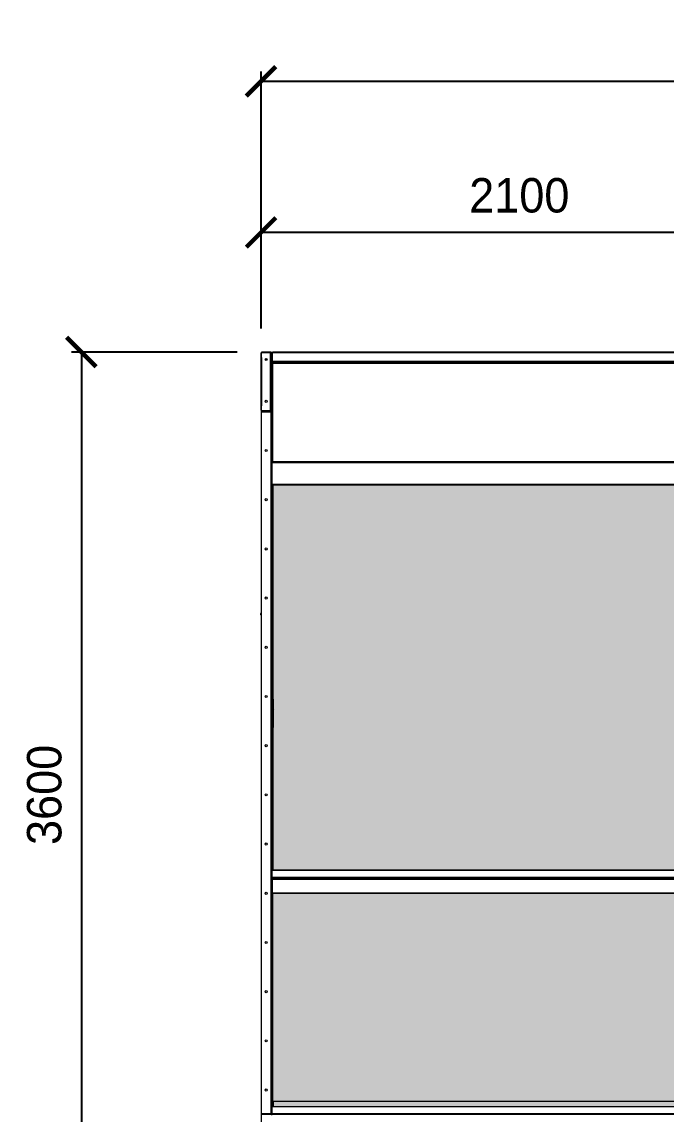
# Model space of a CAD drawing. Header units: millimetres. Extents: x 2711 to 34823, y 3042 to 25750.
# Drawn here: x 22349 to 24968, y 11351 to 15792 of the extents above; entities that cross this region are included whole.
import ezdxf

# ---------------------------------------------------------------- set-up
doc = ezdxf.new("R2010")
doc.units = ezdxf.units.MM
doc.layers.add('냉각탑_dim', color=1, linetype='Continuous')
doc.styles.add('HY울릉도L', font='')
doc.styles.get('HY울릉도L').set_extended_font_data('HY울릉도L')
doc.dimstyles.new('성지DIM', dxfattribs={"dimtxt": 3.5, "dimasz": 3, "dimexe": 1, "dimexo": 2.5, "dimgap": 2, "dimtad": 1, "dimdec": 0, "dimzin": 3, "dimdsep": 46, "dimtxsty": 'HY울릉도L', "dimblk": 'ARCHTICK', "dimcen": -2, "dimclrd": 256, "dimclre": 256, "dimclrt": 7, "dimadec": 0, "dimazin": 0, "dimtfac": 1, "dimtdec": 0, "dimtofl": 0, "dimtmove": 0, "dimatfit": 3, "dimfxl": 1, "dimtolj": 1, "dimtzin": 0, "dimlwe": -1, "dimarcsym": 0})
pattern_1 = [(0, (-386378.173, -75712.152), (57.15, 32.9955677), [38.1, -76.2]), (120, (-386378.173, -75712.152), (-57.15, 32.995568), [38.1, -76.2]), (60, (-386378.173, -75712.152), (1e-07, 65.9911357), [-76.2, 38.1])]

# ---------------------------------------------------------------- blocks, each defined once
blk = doc.blocks.new('_ArchTick')
at = {"color": 0, "linetype": 'ByBlock', "const_width": 0.15}
blk.add_lwpolyline([(-0.5, -0.5), (0.5, 0.5)], dxfattribs=at)
blk = doc.blocks.new('*D579')
at = {"layer": 'Defpoints', "color": 0, "transparency": 16777216}
for p in [(23321.3, 14936.1), (23321.3, 14446.1), (25421.3, 14243.5)]:
    blk.add_point(p, dxfattribs=at)
at = {"layer": '냉각탑_dim', "transparency": 16777216}
for p, q in [((23321.3, 14546.1), (23321.3, 14976.1)), ((25421.3, 14343.5), (25421.3, 14976.1))]:
    blk.add_line(p, q, dxfattribs=at)
at = {"layer": '냉각탑_dim', "lineweight": -2, "transparency": 16777216}
blk.add_line((25421.3, 14936.1), (23321.3, 14936.1), dxfattribs=at)
at = {"layer": '냉각탑_dim', "lineweight": -2, "transparency": 16777216, "xscale": 120, "yscale": 120, "zscale": 120, "rotation": 180}
blk.add_blockref('_ArchTick', (23321.3, 14936.1), dxfattribs=at)
at = {"layer": '냉각탑_dim', "lineweight": -2, "transparency": 16777216, "xscale": 120, "yscale": 120, "zscale": 120}
blk.add_blockref('_ArchTick', (25421.3, 14936.1), dxfattribs=at)
at = {"layer": '냉각탑_dim', "color": 7, "transparency": 16777216, "insert": (24371.3, 15086.1), "char_height": 140, "attachment_point": 5, "style": 'HY울릉도L'}
blk.add_mtext('\\A1;2100', dxfattribs=at)
blk = doc.blocks.new('*D580')
at = {"layer": 'Defpoints', "color": 0, "transparency": 16777216}
for p in [(23321.3, 15550.4), (23321.3, 14446.1), (27521.3, 14446.1)]:
    blk.add_point(p, dxfattribs=at)
at = {"layer": '냉각탑_dim', "transparency": 16777216}
for p, q in [((23321.3, 14546.1), (23321.3, 15590.4)), ((27521.3, 14546.1), (27521.3, 15590.4))]:
    blk.add_line(p, q, dxfattribs=at)
at = {"layer": '냉각탑_dim', "lineweight": -2, "transparency": 16777216}
blk.add_line((27521.3, 15550.4), (23321.3, 15550.4), dxfattribs=at)
at = {"layer": '냉각탑_dim', "lineweight": -2, "transparency": 16777216, "xscale": 120, "yscale": 120, "zscale": 120, "rotation": 180}
blk.add_blockref('_ArchTick', (23321.3, 15550.4), dxfattribs=at)
at = {"layer": '냉각탑_dim', "lineweight": -2, "transparency": 16777216, "xscale": 120, "yscale": 120, "zscale": 120}
blk.add_blockref('_ArchTick', (27521.3, 15550.4), dxfattribs=at)
at = {"layer": '냉각탑_dim', "color": 7, "transparency": 16777216, "insert": (25421.3, 15700.4), "char_height": 140, "attachment_point": 5, "style": 'HY울릉도L'}
blk.add_mtext('\\A1;4200', dxfattribs=at)
blk = doc.blocks.new('*D581')
at = {"layer": 'Defpoints', "color": 0, "transparency": 16777216}
for p in [(23324.7, 14449.5), (22590.8, 10849.5), (23324.7, 10849.5)]:
    blk.add_point(p, dxfattribs=at)
at = {"layer": '냉각탑_dim', "transparency": 16777216}
for p, q in [((23224.7, 14449.5), (22550.8, 14449.5)), ((23224.7, 10849.5), (22550.8, 10849.5))]:
    blk.add_line(p, q, dxfattribs=at)
at = {"layer": '냉각탑_dim', "lineweight": -2, "transparency": 16777216}
blk.add_line((22590.8, 14449.5), (22590.8, 10849.5), dxfattribs=at)
at = {"layer": '냉각탑_dim', "lineweight": -2, "transparency": 16777216, "xscale": 120, "yscale": 120, "zscale": 120}
for p, rotation in [((22590.8, 14449.5), 90), ((22590.8, 10849.5), 270)]:
    blk.add_blockref('_ArchTick', p, dxfattribs=dict(at, rotation=rotation))
at = {"layer": '냉각탑_dim', "color": 7, "transparency": 16777216, "insert": (22440.8, 12649.5), "char_height": 140, "attachment_point": 5, "rotation": 90, "style": 'HY울릉도L'}
blk.add_mtext('\\A1;3600', dxfattribs=at)
blk = doc.blocks.new('2')
at = {"lineweight": 20}
h = blk.add_hatch(dxfattribs=at)
h.set_pattern_fill('HONEY', scale=12)
h.set_pattern_definition(pattern_1)
h.paths.add_polyline_path([(27479.3, 12343.2), (27479.3, 13909.7), (23368.7, 13909.7), (23368.7, 12343.2)])
h = blk.add_hatch(dxfattribs=at)
h.set_pattern_fill('HONEY', scale=12)
h.set_pattern_definition(pattern_1)
h.paths.add_polyline_path([(23368.7, 12249.9), (23368.7, 11381.6), (27479.3, 11381.6), (27479.3, 12249.9)])
at = {"color": 7, "lineweight": 20, "ltscale": 0.006917}
for p, q in [((23321.3, 14429.5), (23321.3, 14446.1)), ((23321.3, 14429.5), (23321.3, 14446.1)), ((23321.3, 14229.5), (23321.3, 14212.9)), ((23321.3, 14212.9), (23321.3, 14229.5))]:
    blk.add_line(p, q, dxfattribs=at)
at = {"color": 7, "lineweight": 20, "ltscale": 0.007958}
for p, q in [((23323.3, 14427.5), (23323.3, 14446.6)), ((23323.3, 14212.4), (23323.3, 14231.5))]:
    blk.add_line(p, q, dxfattribs=at)
at = {"color": 7, "lineweight": 20, "ltscale": 0.01525}
for p, q in [((23359.9, 14446.6), (23323.3, 14446.6)), ((23323.3, 14212.4), (23359.9, 14212.4))]:
    blk.add_line(p, q, dxfattribs=at)
at = {"color": 7, "lineweight": 20, "ltscale": 0.014667}
for p, q in [((23359.9, 14449.5), (23324.7, 14449.5)), ((23324.7, 14449.5), (23359.9, 14449.5)), ((23359.9, 14447.5), (23324.7, 14447.5)), ((23324.7, 14211.5), (23359.9, 14211.5)), ((23359.9, 14211.5), (23324.7, 14211.5)), ((23324.7, 14209.5), (23359.9, 14209.5))]:
    blk.add_line(p, q, dxfattribs=at)
at = {"color": 7, "lineweight": 20, "ltscale": 0.000374085}
blk.add_line((23326.7, 14446.6), (23326.7, 14447.5), dxfattribs=at)
at = {"color": 7, "lineweight": 20, "ltscale": 0.000833263}
blk.add_line((23359.9, 14449.5), (23361.9, 14449.5), dxfattribs=at)
at = {"color": 7, "lineweight": 20, "ltscale": 0.000375}
for p, q in [((23359.9, 14446.6), (23359.9, 14447.5)), ((23366.5, 14405.8), (23366.5, 14406.7)), ((23359.9, 14212.4), (23359.9, 14211.5))]:
    blk.add_line(p, q, dxfattribs=at)
at = {"color": 7, "lineweight": 20, "ltscale": 0.001002}
for p, q in [((23362.3, 14447.5), (23359.9, 14447.5)), ((23362.3, 14211.5), (23359.9, 14211.5))]:
    blk.add_line(p, q, dxfattribs=at)
at = {"color": 7, "lineweight": 20, "ltscale": 0.097583}
blk.add_line((23359.9, 14212.4), (23359.9, 14446.6), dxfattribs=at)
at = {"color": 7, "lineweight": 20, "ltscale": 0.000448698}
for p, q in [((23362.6, 14448.1), (23361.8, 14447.5)), ((23362.6, 14210.8), (23361.8, 14211.5))]:
    blk.add_line(p, q, dxfattribs=at)
at = {"color": 7, "lineweight": 20, "ltscale": 0.000272626}
blk.add_line((23361.9, 14449.5), (23361.9, 14448.8), dxfattribs=at)
at = {"color": 7, "lineweight": 20, "ltscale": 0.000736965}
blk.add_line((23364.6, 14447.8), (23362.8, 14447.8), dxfattribs=at)
at = {"color": 7, "lineweight": 20, "ltscale": 8.05106e-06}
blk.add_line((23363.3, 14446.1), (23363.3, 14446.1), dxfattribs=at)
blk.add_line((23363.3, 14446.1), (23363.3, 14446.1), dxfattribs=at)
at = {"color": 7, "lineweight": 20, "ltscale": 0.097167}
blk.add_line((23363.3, 14212.9), (23363.3, 14446.1), dxfattribs=at)
at = {"color": 7, "lineweight": 20, "ltscale": 0.000414935}
for p, q in [((23364.3, 14448.5), (23363.6, 14447.8)), ((23367, 14447.8), (23366.3, 14448.5))]:
    blk.add_line(p, q, dxfattribs=at)
at = {"color": 7, "lineweight": 20, "ltscale": 0.000125672}
blk.add_line((23365.6, 14447.5), (23365.3, 14447.5), dxfattribs=at)
at = {"color": 7, "lineweight": 20, "ltscale": 0.00012559}
blk.add_line((23365.6, 14447.5), (23365.3, 14447.5), dxfattribs=at)
at = {"color": 7, "lineweight": 20, "ltscale": 0.000562231}
blk.add_line((23365.3, 14446.1), (23365.3, 14447.5), dxfattribs=at)
at = {"color": 7, "lineweight": 20, "ltscale": 0.013833}
for p, q in [((23365.3, 14446.1), (23365.3, 14412.9)), ((23367, 14446.1), (23367, 14412.9))]:
    blk.add_line(p, q, dxfattribs=at)
at = {"color": 7, "lineweight": 20, "ltscale": 0.000708333}
for p, q in [((23367, 14446.1), (23365.3, 14446.1)), ((23365.3, 14405.8), (23365.3, 14404.1)), ((23367.3, 14405.8), (23367.3, 14404.1)), ((23368.7, 12311.5), (23368.7, 12309.8)), ((23395.3, 12309.8), (23395.3, 12311.5)), ((24524.8, 12309.8), (24524.8, 12311.5)), ((24528.2, 12309.8), (24528.2, 12311.5)), ((24546.4, 12309.8), (24546.4, 12311.5)), ((24549.8, 12309.8), (24549.8, 12311.5))]:
    blk.add_line(p, q, dxfattribs=at)
at = {"color": 7, "lineweight": 20, "ltscale": 0.001131}
blk.add_line((23367, 14446.1), (23367, 14448.8), dxfattribs=at)
at = {"color": 7, "lineweight": 20}
for p, q in [((27475.6, 14446.1), (23367, 14446.1)), ((27473.9, 14449.5), (23368.7, 14449.5)), ((23367, 14412.9), (27475.6, 14412.9)), ((23367, 14409.5), (27475.6, 14409.5)), ((23368.7, 14407.5), (27473.9, 14407.5)), ((23368.7, 14404.1), (27473.9, 14404.1)), ((24915.3, 14407.8), (23576.9, 14407.8)), ((23360.5, 14211.5), (23360.5, 11352.9)), ((23363.3, 14212.9), (23363.3, 11354.3)), ((23322.5, 14206.1), (23322.5, 11352.9)), ((27479.3, 14003.1), (23368.7, 14003.1)), ((27479.3, 13999.9), (23368.7, 13999.9)), ((23360.5, 13909.7), (27479.3, 13909.7)), ((23363.3, 13912.3), (27479.3, 13912.3)), ((23366.7, 12314.5), (27475.9, 12314.5)), ((23366.7, 12307.2), (27475.9, 12307.2)), ((26135.7, 12341.6), (23366.9, 12341.6)), ((23368.1, 12311.5), (27474.5, 12311.5)), ((23368.1, 12309.8), (27474.5, 12309.8)), ((26135.7, 12343.2), (23371.3, 12343.2)), ((23366.7, 12249.9), (27475.9, 12249.9)), ((23366.7, 12249.8), (27475.9, 12249.8)), ((27475.9, 12249.6), (23366.7, 12249.6)), ((26135.7, 11381.6), (23366.9, 11381.6)), ((26135.7, 11403.2), (23371.3, 11403.2)), ((23366.7, 11354.5), (27475.9, 11354.5)), ((23368.1, 11351.5), (27474.5, 11351.5))]:
    blk.add_line(p, q, dxfattribs=at)
at = {"color": 7, "lineweight": 20, "ltscale": 4.99865e-05}
blk.add_line((23368.6, 14449.5), (23368.7, 14449.5), dxfattribs=at)
at = {"color": 7, "lineweight": 20, "ltscale": 1.75167e-05}
blk.add_line((23368.7, 14449.5), (23368.7, 14449.5), dxfattribs=at)
at = {"color": 7, "lineweight": 20, "ltscale": 1.55221e-05}
blk.add_line((23368.7, 14449.5), (23368.7, 14449.5), dxfattribs=at)
at = {"color": 7, "lineweight": 20, "ltscale": 4.33485e-05}
blk.add_line((23370.6, 14449.5), (23370.7, 14449.5), dxfattribs=at)
at = {"color": 7, "lineweight": 20, "ltscale": 4.06755e-05}
blk.add_line((23370.6, 14449.5), (23370.7, 14449.5), dxfattribs=at)
at = {"color": 7, "lineweight": 20, "ltscale": 3.00579e-05}
blk.add_line((23370.6, 14449.5), (23370.7, 14449.5), dxfattribs=at)
at = {"color": 7, "lineweight": 20, "ltscale": 2.871e-05}
blk.add_line((23370.6, 14449.5), (23370.7, 14449.5), dxfattribs=at)
at = {"color": 7, "lineweight": 20, "ltscale": 3.95576e-05}
blk.add_line((23370.6, 14449.5), (23370.7, 14449.5), dxfattribs=at)
at = {"color": 7, "lineweight": 20, "ltscale": 1.78003e-05}
blk.add_line((23370.7, 14449.5), (23370.7, 14449.5), dxfattribs=at)
at = {"color": 7, "lineweight": 20, "ltscale": 1.24791e-05}
blk.add_line((23370.7, 14449.5), (23370.7, 14449.5), dxfattribs=at)
at = {"color": 7, "lineweight": 20, "ltscale": 0.000833333}
for p, q in [((23321.3, 14429.5), (23323.3, 14429.5)), ((23321.3, 14427.5), (23323.3, 14427.5)), ((23365.3, 14405.8), (23367.3, 14405.8)), ((23365.3, 14404.1), (23367.3, 14404.1)), ((23321.3, 14229.5), (23323.3, 14229.5)), ((23321.3, 14229.5), (23323.3, 14229.5)), ((23367.3, 12968.8), (23365.3, 12968.8)), ((23367.3, 12967.2), (23365.3, 12967.2))]:
    blk.add_line(p, q, dxfattribs=at)
at = {"color": 7, "lineweight": 20, "ltscale": 0.081667}
for p, q in [((23321.3, 14231.5), (23321.3, 14427.5)), ((23324.7, 14231.5), (23324.7, 14427.5))]:
    blk.add_line(p, q, dxfattribs=at)
at = {"color": 7, "lineweight": 20, "ltscale": 0.000583333}
for p, q in [((23324.7, 14427.5), (23323.3, 14427.5)), ((23323.3, 14231.5), (23324.7, 14231.5)), ((23365.3, 12314.3), (23366.7, 12314.3)), ((23365.3, 12307), (23366.7, 12307)), ((23322.9, 11351.5), (23322.9, 11352.9)), ((23360.5, 11351.5), (23360.5, 11352.9)), ((23365.3, 11354.3), (23366.7, 11354.3))]:
    blk.add_line(p, q, dxfattribs=at)
at = {"color": 7, "lineweight": 20, "ltscale": 0.000833337}
blk.add_line((23365.3, 14404.1), (23363.3, 14404.1), dxfattribs=at)
at = {"color": 7, "lineweight": 20, "ltscale": 0.053167}
blk.add_line((23363.3, 14404.1), (23363.3, 14276.5), dxfattribs=at)
at = {"color": 7, "lineweight": 20, "ltscale": 0.000561904}
blk.add_line((23365.3, 14411.5), (23365.3, 14412.8), dxfattribs=at)
at = {"color": 7, "lineweight": 20, "ltscale": 0.000125435}
blk.add_line((23365.6, 14411.5), (23365.3, 14411.5), dxfattribs=at)
at = {"color": 7, "lineweight": 20, "ltscale": 0.002375}
blk.add_line((23365.3, 14405.8), (23365.3, 14411.5), dxfattribs=at)
at = {"color": 7, "lineweight": 20, "ltscale": 0.000707554}
blk.add_line((23365.3, 14409.5), (23367, 14409.5), dxfattribs=at)
at = {"color": 7, "lineweight": 20, "ltscale": 0.000707705}
blk.add_line((23365.3, 14407.5), (23367, 14407.5), dxfattribs=at)
at = {"color": 7, "lineweight": 20, "ltscale": 0.142705}
for p, q in [((23365.3, 14061.6), (23365.3, 14404.1)), ((23368.7, 13999.9), (23368.7, 14404.1))]:
    blk.add_line(p, q, dxfattribs=at)
at = {"color": 7, "lineweight": 20, "ltscale": 0.001417}
for p, q in [((23368.7, 14404.1), (23365.3, 14404.1)), ((23367, 14412.9), (23367, 14409.5)), ((23368.7, 14404.1), (23368.7, 14407.5)), ((23321.3, 14231.5), (23324.7, 14231.5))]:
    blk.add_line(p, q, dxfattribs=at)
at = {"color": 7, "lineweight": 20, "ltscale": 0.00075}
blk.add_line((23368.3, 14406.7), (23366.5, 14406.7), dxfattribs=at)
at = {"color": 7, "lineweight": 20, "ltscale": 5.91962e-05}
blk.add_line((23366.7, 14406.7), (23366.7, 14406.8), dxfattribs=at)
at = {"color": 7, "lineweight": 20, "ltscale": 0.000832499}
blk.add_line((23367, 14409.5), (23367, 14407.5), dxfattribs=at)
at = {"color": 7, "lineweight": 20, "ltscale": 0.000333342}
blk.add_line((23367, 14407.5), (23367, 14406.7), dxfattribs=at)
at = {"color": 7, "lineweight": 20, "ltscale": 0.000708193}
blk.add_line((23367, 14407.5), (23368.7, 14407.5), dxfattribs=at)
at = {"color": 7, "lineweight": 20, "ltscale": 0.000166667}
blk.add_line((23368.7, 14406.7), (23368.3, 14406.7), dxfattribs=at)
at = {"color": 7, "lineweight": 20, "ltscale": 5.54767e-06}
blk.add_line((23368.7, 14407.5), (23368.7, 14407.5), dxfattribs=at)
at = {"color": 7, "lineweight": 20, "ltscale": 1.09406e-05}
blk.add_line((23368.7, 14407.5), (23368.7, 14407.5), dxfattribs=at)
at = {"color": 7, "lineweight": 20, "ltscale": 0.00067235}
blk.add_line((23401.9, 14407.8), (23401.9, 14409.5), dxfattribs=at)
at = {"color": 7, "lineweight": 20, "ltscale": 0.043924}
blk.add_line((23507.3, 14407.8), (23401.9, 14407.8), dxfattribs=at)
at = {"color": 7, "lineweight": 20, "ltscale": 0.000160787}
blk.add_line((23401.9, 14407.5), (23401.9, 14407.8), dxfattribs=at)
at = {"color": 7, "lineweight": 20, "ltscale": 0.001149}
for p, q in [((23505.8, 14409.5), (23507.7, 14407.5)), ((23513, 14409.5), (23514.9, 14407.5)), ((23528.4, 14407.5), (23526.5, 14409.5)), ((23554.1, 14409.5), (23556, 14407.5)), ((23569.5, 14407.5), (23567.6, 14409.5)), ((23576.7, 14407.5), (23574.8, 14409.5)), ((23577.3, 14407.5), (23575.4, 14409.5))]:
    blk.add_line(p, q, dxfattribs=at)
at = {"color": 7, "lineweight": 20, "ltscale": 5.44556e-06}
blk.add_line((24238.9, 14407.5), (24238.9, 14407.5), dxfattribs=at)
at = {"color": 7, "lineweight": 20, "ltscale": 9.52934e-06}
blk.add_line((24238.9, 14407.5), (24238.9, 14407.5), dxfattribs=at)
at = {"color": 7, "lineweight": 20, "ltscale": 5.46643e-06}
blk.add_line((24247.2, 14407.5), (24247.2, 14407.5), dxfattribs=at)
at = {"color": 7, "lineweight": 20, "ltscale": 9.52935e-06}
blk.add_line((24247.2, 14407.5), (24247.2, 14407.5), dxfattribs=at)
at = {"color": 7, "lineweight": 20, "ltscale": 0.00083348}
blk.add_line((24915.3, 14407.5), (24915.3, 14409.5), dxfattribs=at)
at = {"color": 7, "lineweight": 20, "ltscale": 0.000833201}
blk.add_line((23363.3, 14276.5), (23365.3, 14276.5), dxfattribs=at)
at = {"color": 7, "lineweight": 20, "ltscale": 0.403744}
blk.add_line((23365.3, 14277.6), (23365.3, 12968.8), dxfattribs=at)
at = {"color": 7, "lineweight": 20, "ltscale": 0.352083}
blk.add_line((23321.3, 14231.5), (23321.3, 13386.5), dxfattribs=at)
at = {"color": 7, "lineweight": 20, "ltscale": 0.000375915}
blk.add_line((23326.7, 14211.5), (23326.7, 14212.4), dxfattribs=at)
at = {"color": 7, "lineweight": 20, "ltscale": 1.56939e-05}
blk.add_line((23363.3, 14212.8), (23363.3, 14212.9), dxfattribs=at)
at = {"color": 7, "lineweight": 20, "ltscale": 8.33834e-06}
blk.add_line((23363.3, 14212.8), (23363.3, 14212.9), dxfattribs=at)
at = {"color": 7, "lineweight": 20, "ltscale": 0.000500046}
for p, q in [((23322.5, 14206.1), (23321.3, 14206.1)), ((23322.5, 11352.9), (23321.3, 11352.9))]:
    blk.add_line(p, q, dxfattribs=at)
at = {"color": 7, "lineweight": 20, "ltscale": 0.015833}
for p, q in [((23360.5, 14206.1), (23322.5, 14206.1)), ((23360.5, 11352.9), (23322.5, 11352.9))]:
    blk.add_line(p, q, dxfattribs=at)
at = {"color": 7, "lineweight": 20, "ltscale": 0.015667}
for p, q in [((23322.9, 14207.5), (23360.5, 14207.5)), ((23322.9, 11351.5), (23360.5, 11351.5))]:
    blk.add_line(p, q, dxfattribs=at)
at = {"color": 7, "lineweight": 20, "ltscale": 0.000583334}
for p, q in [((23322.9, 14207.5), (23322.9, 14206.1)), ((23360.5, 14207.5), (23360.5, 14206.1))]:
    blk.add_line(p, q, dxfattribs=at)
at = {"color": 7, "lineweight": 20, "ltscale": 0.000957772}
blk.add_line((23323.3, 14207.5), (23323.3, 14209.8), dxfattribs=at)
at = {"color": 7, "lineweight": 20, "ltscale": 0.000832784}
blk.add_line((23326.7, 14207.5), (23326.7, 14209.5), dxfattribs=at)
at = {"color": 7, "lineweight": 20, "ltscale": 0.000912135}
for p, q in [((23360.5, 14206.1), (23362.7, 14206.1)), ((23362.7, 11352.9), (23360.5, 11352.9))]:
    blk.add_line(p, q, dxfattribs=at)
at = {"color": 7, "lineweight": 20, "ltscale": 0.001261}
blk.add_line((23361.9, 14207.1), (23361.9, 14210.1), dxfattribs=at)
at = {"color": 7, "lineweight": 20, "ltscale": 0.000341711}
for p, q in [((23362.5, 14206.6), (23361.9, 14206.1)), ((23366.1, 12312.3), (23366.7, 12312.9)), ((23366.1, 12308.9), (23366.7, 12308.4)), ((23362.5, 11352.3), (23361.9, 11352.9)), ((23366.1, 11352.3), (23366.7, 11352.9))]:
    blk.add_line(p, q, dxfattribs=at)
at = {"color": 7, "lineweight": 20, "ltscale": 8.83136e-06}
blk.add_line((23363.3, 14204.7), (23363.3, 14204.7), dxfattribs=at)
at = {"color": 7, "lineweight": 20, "ltscale": 8.87683e-06}
blk.add_line((23363.3, 14204.7), (23363.3, 14204.7), dxfattribs=at)
at = {"color": 7, "lineweight": 20, "ltscale": 3.11303e-05}
blk.add_line((23363.3, 14204.7), (23363.3, 14204.7), dxfattribs=at)
at = {"color": 7, "lineweight": 20, "ltscale": 1.44681e-05}
blk.add_line((23363.3, 14204.7), (23363.3, 14204.7), dxfattribs=at)
at = {"color": 7, "lineweight": 20, "ltscale": 3.11304e-05}
blk.add_line((23363.3, 14204.7), (23363.3, 14204.7), dxfattribs=at)
at = {"color": 7, "lineweight": 20, "ltscale": 0.392019}
blk.add_line((23367.3, 13912.3), (23367.3, 12968.8), dxfattribs=at)
at = {"color": 7, "lineweight": 20, "ltscale": 0.363192}
blk.add_line((23368.7, 13912.3), (23368.7, 13038), dxfattribs=at)
at = {"color": 7, "lineweight": 20, "ltscale": 0.002167}
for p, q in [((23319.7, 13386.5), (23319.7, 13381.3)), ((23370.8, 12992.8), (23370.8, 12998)), ((23370.8, 12968.2), (23370.8, 12963))]:
    blk.add_line(p, q, dxfattribs=at)
at = {"color": 7, "lineweight": 20, "ltscale": 0.000666667}
for p, q in [((23321.3, 13386.5), (23319.7, 13386.5)), ((23321.3, 13381.3), (23319.7, 13381.3)), ((23365.3, 12343.5), (23366.9, 12343.5))]:
    blk.add_line(p, q, dxfattribs=at)
at = {"color": 7, "lineweight": 20, "ltscale": 0.441833}
blk.add_line((23321.3, 13381.3), (23321.3, 12320.9), dxfattribs=at)
at = {"color": 7, "lineweight": 20, "ltscale": 0.047917}
for p, q in [((23367.6, 13038), (23367.6, 12923)), ((23370.8, 13038), (23370.8, 12923))]:
    blk.add_line(p, q, dxfattribs=at)
at = {"color": 7, "lineweight": 20, "ltscale": 0.001333}
for p, q in [((23367.6, 13038), (23370.8, 13038)), ((23367.6, 12923), (23370.8, 12923))]:
    blk.add_line(p, q, dxfattribs=at)
at = {"color": 7, "lineweight": 20, "ltscale": 0.000658263}
blk.add_line((23365.3, 12968.8), (23365.3, 12967.2), dxfattribs=at)
at = {"color": 7, "lineweight": 20, "ltscale": 0.001329}
blk.add_line((23367.3, 12968.8), (23367.3, 12965.6), dxfattribs=at)
at = {"color": 7, "lineweight": 20, "ltscale": 0.01025}
blk.add_line((23370.8, 12992.8), (23370.8, 12968.2), dxfattribs=at)
at = {"color": 7, "lineweight": 20, "ltscale": 0.259889}
blk.add_line((23365.3, 12343.5), (23365.3, 12967.2), dxfattribs=at)
at = {"color": 7, "lineweight": 20, "ltscale": 0.260664}
blk.add_line((23367.3, 12341.6), (23367.3, 12967.2), dxfattribs=at)
at = {"color": 7, "lineweight": 20, "ltscale": 0.242234}
blk.add_line((23368.7, 12923), (23368.7, 12341.6), dxfattribs=at)
at = {"color": 7, "lineweight": 20, "ltscale": 0.44375}
blk.add_line((23321.3, 12315.7), (23321.3, 11250.7), dxfattribs=at)
at = {"color": 7, "lineweight": 20, "ltscale": 0.012167}
for p, q in [((23365.3, 12314.3), (23365.3, 12343.5)), ((23365.3, 12277.8), (23365.3, 12307)), ((23365.3, 11354.3), (23365.3, 11383.5))]:
    blk.add_line(p, q, dxfattribs=at)
at = {"color": 7, "lineweight": 20, "ltscale": 0.003004}
blk.add_line((23365.3, 12307), (23365.3, 12314.2), dxfattribs=at)
at = {"color": 7, "lineweight": 20, "ltscale": 0.01129}
for p, q in [((23366.7, 12314.5), (23366.7, 12341.6)), ((23366.7, 11354.5), (23366.7, 11381.6))]:
    blk.add_line(p, q, dxfattribs=at)
at = {"color": 7, "lineweight": 20, "ltscale": 0.000967409}
for p, q in [((23366.7, 12312.2), (23366.7, 12314.5)), ((23366.7, 11352.2), (23366.7, 11354.5))]:
    blk.add_line(p, q, dxfattribs=at)
at = {"color": 7, "lineweight": 20, "ltscale": 0.000849957}
blk.add_line((23366.7, 12309.2), (23366.7, 12307.2), dxfattribs=at)
at = {"color": 7, "lineweight": 20, "ltscale": 0.023877}
blk.add_line((23366.7, 12307.2), (23366.7, 12249.9), dxfattribs=at)
at = {"color": 7, "lineweight": 20, "ltscale": 0.000805508}
blk.add_line((23367.3, 12309.6), (23367.3, 12311.6), dxfattribs=at)
at = {"color": 7, "lineweight": 20, "ltscale": 4.78227e-06}
blk.add_line((23368.1, 12309.8), (23368.1, 12309.8), dxfattribs=at)
at = {"color": 7, "lineweight": 20, "ltscale": 0.000666714}
blk.add_line((23371.3, 12343.2), (23371.3, 12341.6), dxfattribs=at)
at = {"color": 7, "lineweight": 20, "ltscale": 0.001029}
for p, q in [((24639.1, 12311.5), (24637.3, 12309.8)), ((24703.2, 12309.8), (24705, 12311.5)), ((24710.8, 12309.8), (24712.6, 12311.5))]:
    blk.add_line(p, q, dxfattribs=at)
at = {"color": 7, "lineweight": 20, "ltscale": 0.001028}
for p, q in [((24640, 12311.5), (24638.2, 12309.8)), ((24647.5, 12311.5), (24645.7, 12309.8)), ((24660, 12309.8), (24661.7, 12311.5)), ((24690.8, 12311.5), (24689, 12309.8))]:
    blk.add_line(p, q, dxfattribs=at)
at = {"color": 7, "lineweight": 20, "ltscale": 0.372625}
blk.add_line((23365.3, 11383.5), (23365.3, 12277.8), dxfattribs=at)
at = {"color": 7, "lineweight": 20, "ltscale": 0.000583332}
blk.add_line((23365.3, 12277.8), (23366.7, 12277.8), dxfattribs=at)
at = {"color": 7, "lineweight": 20, "ltscale": 5.81038e-05}
blk.add_line((23366.7, 12249.6), (23366.7, 12249.9), dxfattribs=at)
at = {"color": 7, "lineweight": 20, "ltscale": 0.009}
blk.add_line((23371.3, 11403.2), (23371.3, 11381.6), dxfattribs=at)
at = {"color": 7, "lineweight": 20, "ltscale": 0.00126}
blk.add_line((23361.9, 11348.8), (23361.9, 11351.8), dxfattribs=at)
at = {"color": 7, "lineweight": 20, "ltscale": 1.84442e-05}
blk.add_line((23363.3, 11354.2), (23363.3, 11354.3), dxfattribs=at)
at = {"color": 7, "lineweight": 20, "ltscale": 1.85381e-05}
blk.add_line((23363.3, 11354.2), (23363.3, 11354.3), dxfattribs=at)
at = {"color": 7, "lineweight": 20, "ltscale": 2.99318e-05}
blk.add_line((23363.3, 11354.2), (23363.3, 11354.3), dxfattribs=at)
blk.add_line((23363.3, 11354.2), (23363.3, 11354.3), dxfattribs=at)
at = {"color": 7, "lineweight": 20, "ltscale": 1.47704e-05}
blk.add_line((23363.3, 11354.2), (23363.3, 11354.3), dxfattribs=at)
at = {"color": 7, "lineweight": 20, "ltscale": 0.002815}
blk.add_line((23365.3, 11347.5), (23365.3, 11354.2), dxfattribs=at)
at = {"color": 7, "lineweight": 20, "ltscale": 0.000881921}
blk.add_line((23367.3, 11349.5), (23367.3, 11351.6), dxfattribs=at)
at = {"color": 0, "lineweight": 20, "elevation": 0}
for points in [[(23368.7, 13909.7), (27479.3, 13909.7), (27479.3, 12343.2), (23368.7, 12343.2)], [(23368.7, 12249.9), (27479.3, 12249.9), (27479.3, 11381.6), (23368.7, 11381.6)]]:
    blk.add_lwpolyline(points, close=True, dxfattribs=at)
at = {"color": 7, "lineweight": 20}
for centre in [(23342.3, 14419.5), (23342.3, 14249.5), (23342.3, 14049.5), (23342.3, 13849.5), (23342.3, 13649.5), (23342.3, 13449.5), (23342.3, 13249.5), (23342.3, 13049.5), (23342.3, 12849.5), (23342.3, 12649.5), (23342.3, 12449.5), (23342.3, 12249.5), (23342.3, 12049.5), (23342.3, 11849.5), (23342.3, 11649.5), (23342.3, 11449.5)]:
    blk.add_circle(centre, 4.5, dxfattribs=at)
for centre, radius, start, end in [((23324.7, 14446.1), 3.4, 90, 180), ((23324.7, 14446.1), 3.4, 90, 180), ((23324.7, 14446.1), 1.4, 90, 159.0752), ((23359.9, 14446.1), 3.4, 37.0589, 90), ((23359.9, 14446.1), 3.4, 0, 90), ((23361.9, 14446.1), 3.4, 0.7421, 90), ((23368.7, 14446.1), 3.4, 90, 180), ((24238.9, 14446.1), 3.4, 89.1059, 90), ((24247.2, 14446.1), 3.4, 90, 90.8941), ((23344.3, 14425.5), 4.5, 206.2136, 296.9187), ((23344.3, 14425.5), 3, 210.8421, 292.3085), ((23368.7, 14412.9), 3.4, 180, 240), ((23368.7, 14404.1), 3.4, 130.3202, 150.009), ((23368.7, 14404.1), 3.4, 120.0016, 130.1223), ((23324.7, 14212.9), 3.4, 180, 270), ((23324.7, 14212.9), 1.4, 200.9374, 270), ((23324.7, 14212.9), 1.4, 200.9249, 270), ((23359.9, 14212.9), 3.4, 270, 0), ((23324.1, 14204.7), 2.8, 115.3772, 150), ((23360.5, 14204.7), 2.8, 0, 90), ((23376, 12992.8), 5.2, 90, 90.117), ((23368.1, 12314.3), 2.8, 180, 270), ((23368.1, 12307), 2.8, 90, 180), ((23324.1, 11354.3), 2.8, 210, 244.6228), ((23360.5, 11354.3), 2.8, 270, 0), ((23368.1, 11354.3), 2.8, 180, 270)]:
    blk.add_arc(centre, radius, start, end, dxfattribs=at)
for centre, major_axis, start_param, end_param in [((23368.7, 12965.6), (1.4, 0), 3.141593, 3.808775), ((23368.7, 12965.6), (3.4, 0), 4.287999, 4.382994), ((23368.7, 12964.1), (-3.4, 0), 5.041784, 5.136779), ((23368.7, 12964), (1.4, 0), 3.141593, 3.808775)]:
    blk.add_ellipse(centre, major_axis=major_axis, ratio=0.087156, start_param=start_param, end_param=end_param, dxfattribs=at)
for points, knots in [([(23362.3, 14447.5), (23362.6, 14447.2), (23362.9, 14447), (23363.1, 14446.7), (23363.3, 14446.4), (23363.3, 14446.1), (23363.3, 14446.1), (23363.3, 14446.1), (23363.3, 14446.1)], [0, 0, 0, 0, 0, 0, 4.644554, 4.644554, 4.644554, 5.125492, 5.125492, 5.125492, 5.125492, 5.125492, 5.125492]), ([(23363.3, 14276.5), (23363.3, 14276.6), (23363.3, 14276.6), (23363.4, 14276.7), (23363.7, 14277), (23364.2, 14277.2), (23364.5, 14277.4), (23364.9, 14277.5), (23365.3, 14277.6)], [0, 0, 0, 0, 0, 0, 2.034087, 2.034087, 2.034087, 5.485626, 5.485626, 5.485626, 5.485626, 5.485626, 5.485626]), ([(23362.3, 14211.5), (23362.6, 14211.7), (23362.9, 14211.9), (23363.1, 14212.2), (23363.3, 14212.5), (23363.3, 14212.8), (23363.3, 14212.8), (23363.3, 14212.8), (23363.3, 14212.9)], [0, 0, 0, 0, 0, 0, 4.644554, 4.644554, 4.644554, 5.125492, 5.125492, 5.125492, 5.125492, 5.125492, 5.125492])]:
    blk.add_open_spline(points, degree=5, knots=knots, dxfattribs=at)
for points in [[(23364.6, 14447.8), (23364.9, 14447.4), (23365.1, 14447.1), (23365.2, 14446.8), (23365.3, 14446.4), (23365.3, 14446.1)], [(23367, 14448.8), (23367.3, 14449), (23367.7, 14449.2), (23368, 14449.4), (23368.4, 14449.5), (23368.7, 14449.5)], [(23362.7, 14206.1), (23362.9, 14205.8), (23363.1, 14205.5), (23363.2, 14205.2), (23363.3, 14204.9), (23363.3, 14204.7)], [(23366.7, 12312.2), (23367, 12311.9), (23367.3, 12311.7), (23367.5, 12311.5), (23367.8, 12311.5), (23368.1, 12311.5)], [(23366.7, 12309.2), (23367, 12309.4), (23367.3, 12309.6), (23367.5, 12309.7), (23367.8, 12309.8), (23368.1, 12309.8)], [(23362.7, 11352.9), (23362.9, 11353.1), (23363.1, 11353.4), (23363.2, 11353.7), (23363.3, 11354), (23363.3, 11354.3)], [(23366.7, 11352.2), (23367, 11351.9), (23367.3, 11351.7), (23367.5, 11351.5), (23367.8, 11351.5), (23368.1, 11351.5)]]:
    blk.add_open_spline(points, degree=5, dxfattribs=at)

msp = doc.modelspace()

# ---------------------------------------------------------------- block references
msp.add_blockref('2', (0, 0))

# ---------------------------------------------------------------- dimensions: what is measured, and where the dimension line sits
at = {"layer": '냉각탑_dim'}
for base, p1, picture, middle in [((23321.3, 15550.4), (27521.3, 14446.1), '*D580', (25421.3, 15700.4)), ((23321.3, 14936.1), (25421.3, 14243.5), '*D579', (24371.3, 15086.1))]:
    dim = msp.add_linear_dim(base=base, p1=p1, p2=(23321.3, 14446.1), dimstyle='성지DIM', override={"dimscale": 40}, dxfattribs=at)
    dim.commit()
    dim.dimension.update_dxf_attribs({"geometry": picture, "text_midpoint": middle})
dim = msp.add_linear_dim(base=(22590.8, 10849.5), p1=(23324.7, 14449.5), p2=(23324.7, 10849.5), angle=90, dimstyle='성지DIM', override={"dimscale": 40}, dxfattribs=at)
dim.commit()
dim.dimension.update_dxf_attribs({"geometry": '*D581', "text_midpoint": (22440.8, 12649.5)})

doc.saveas('drawing.dxf')
